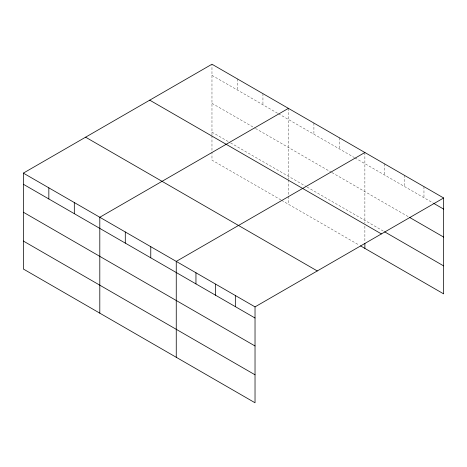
<?xml version="1.0" encoding="UTF-8"?>
<svg xmlns="http://www.w3.org/2000/svg" width="467" height="467" viewBox="0 0 467 467"><rect width="100%" height="100%" fill="white"/><g stroke="black" fill="none" stroke-linecap="round" stroke-linejoin="round"><path stroke-width="0.35" stroke-dasharray="2.33 1.75" d="M211.971 135.016L211.971 64.224M211.971 75.356L277.859 113.393M278.478 113.75L354.313 157.537M354.932 157.893L433.189 203.075M211.971 103.324L254.859 128.086M255.478 128.448L331.313 172.23M331.938 172.586L409.185 217.19M211.971 132.143L229.998 142.552M230.616 142.914L306.451 186.695M307.07 187.051L384.574 231.795M280.965 199.952L211.971 160.117L211.971 152.23M281.589 200.308L359.286 245.169M423.96 186.613L423.96 197.745M404.264 175.242L404.264 186.374M384.574 163.876L384.574 175.002M364.879 152.505L364.879 223.296M364.879 226.162L364.879 241.941M339.392 137.794L339.392 148.92M313.912 123.078L313.912 134.21M288.425 108.367L288.425 179.153M288.425 179.871L288.425 195.65M288.425 196.368L288.425 204.26M262.939 93.651L262.939 104.783M237.458 78.941L237.458 90.067M211.971 135.734L211.971 151.512"/><path stroke-width="0.7" d="M255.029 345.983L255.029 306.883L23.35 173.123L23.35 269.015L255.029 402.776L255.029 345.983L23.35 212.222M360.53 245.887L443.65 293.877L443.65 197.985L211.971 64.224L23.35 173.123M288.425 108.367L99.804 217.266L99.804 313.159M364.879 152.505L176.257 261.403L176.257 357.296M255.029 306.883L443.65 197.985M433.802 203.425L443.65 209.111M409.804 217.546L443.65 237.084M384.574 231.795L443.65 265.904M149.726 100.16L381.405 233.92M85.595 137.187L317.274 270.948M23.35 184.255L255.029 318.009M23.35 241.042L255.029 374.803M364.879 243.377L364.879 248.397M235.339 295.512L235.339 306.644M215.643 284.146L215.643 295.272M195.953 272.775L195.953 283.901M150.771 246.693L150.771 257.819M125.29 231.976L125.29 243.109M74.317 202.55L74.317 213.682M48.837 187.839L48.837 198.965"/></g></svg>
